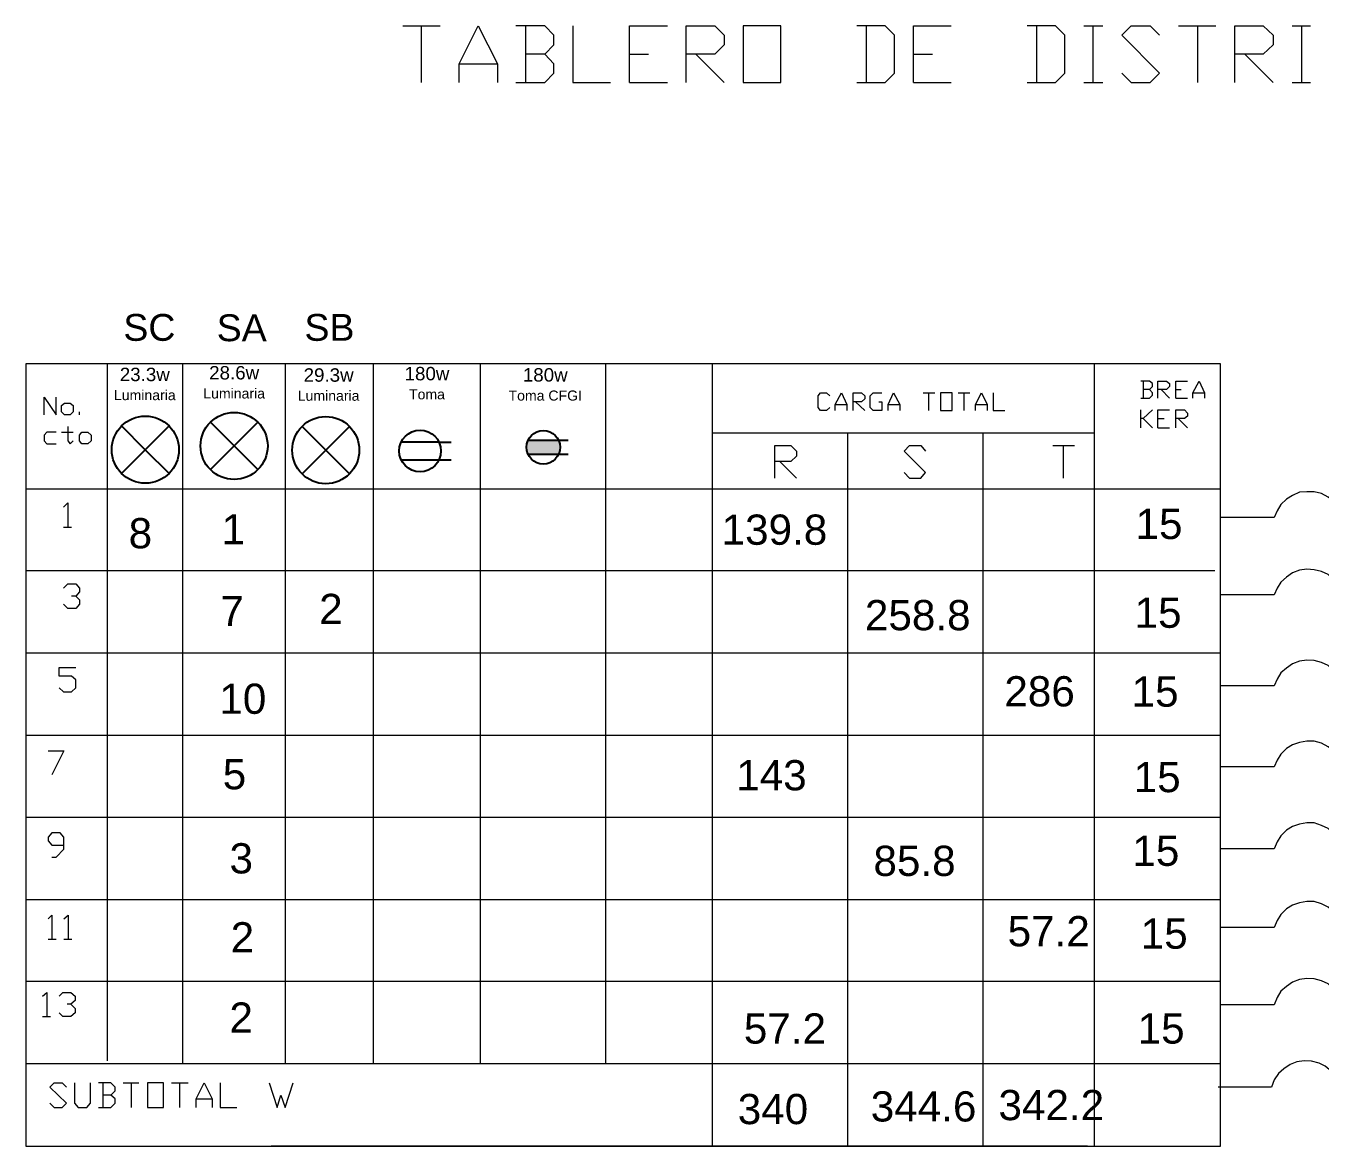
# Model space of a CAD drawing. Header units: metres. Extents: x 0 to 113, y -32 to 21.
# Drawn here: x 58.405 to 62.262, y -16.106 to -12.766 of the extents above; entities that cross this region are included whole.
import ezdxf

# ---------------------------------------------------------------- set-up
doc = ezdxf.new("R2010")
doc.units = ezdxf.units.M
doc.header["$LTSCALE"] = 0.5
for name, color, linetype in [('ENCHUFES', 5, 'Continuous'), ('LUMINARIA', 1, 'Continuous'), ('TABLA', 7, 'Continuous'), ('TUBERIA-TECHO-PARED', 7, 'Continuous')]:
    doc.layers.add(name, color=color, linetype=linetype)
doc.styles.get("Standard").update_dxf_attribs({"font": 'arial.ttf'})

# ---------------------------------------------------------------- blocks, each defined once
blk = doc.blocks.new('*U191')
at = {"layer": 'LUMINARIA'}
for q in [(-0.0707, 0.0707), (0.0707, 0.0707), (-0.0707, -0.0707), (0.0707, -0.0707)]:
    blk.add_line((0, 0), q, dxfattribs=at)
blk.add_circle((0, 0), 0.1, dxfattribs=at)
blk = doc.blocks.new('*U192')
at = {"layer": 'LUMINARIA'}
for q in [(-0.0707, 0.0707), (0.0707, 0.0707), (-0.0707, -0.0707), (0.0707, -0.0707)]:
    blk.add_line((0, 0), q, dxfattribs=at)
blk.add_circle((0, 0), 0.1, dxfattribs=at)
blk = doc.blocks.new('Tomacorriente de dos fases sin neutro (208v)')
at = {"layer": 'ENCHUFES'}
h = blk.add_hatch(color=256, dxfattribs=at)
h.dxf.hatch_style = 1
h.paths.add_polyline_path([(0.05, 0, 0.109518), (0.0453, 0.0211), (-0.0453, 0.0211, 0.109518), (-0.05, 0, 0.109518), (-0.0453, -0.0211), (0.0453, -0.0211, 0.109518)], flags=17)
h.paths.add_polyline_path([(0.0453, 0.0211), (-0.0453, 0.0211, 0.109518), (-0.05, 0, 0.109518), (-0.0453, -0.0211), (0.0453, -0.0211, 0.109518), (0.05, 0, 0.109518)], flags=17)
h = blk.add_hatch(color=256, dxfattribs=at)
h.dxf.hatch_style = 1
h.paths.add_polyline_path([(0.05, 0, 0.109518), (0.0453, 0.0211), (-0.0453, 0.0211, 0.109518), (-0.05, 0, 0.109518), (-0.0453, -0.0211), (0.0453, -0.0211, 0.109518)])
for p, q in [((-0.0453, 0.0211), (0.0743, 0.0211)), ((-0.0453, -0.0211), (0.0743, -0.0211))]:
    blk.add_line(p, q, dxfattribs=at)
blk.add_circle((0, 0), 0.05, dxfattribs=at)
blk = doc.blocks.new('Tomacorriente')
at = {"layer": 'ENCHUFES'}
for p, q in [((0.0563, 0.0263), (-0.0563, 0.0263)), ((0.0563, 0.0263), (0.0923, 0.0263)), ((-0.0563, -0.0263), (0.0563, -0.0263)), ((0.0563, -0.0263), (0.0923, -0.0263))]:
    blk.add_line(p, q, dxfattribs=at)
blk.add_circle((0, 0), 0.0621, dxfattribs=at)
blk = doc.blocks.new('*U197')
at = {"layer": 'LUMINARIA'}
for q in [(-0.0707, 0.0707), (0.0707, 0.0707), (-0.0707, -0.0707), (0.0707, -0.0707)]:
    blk.add_line((0, 0), q, dxfattribs=at)
blk.add_circle((0, 0), 0.1, dxfattribs=at)

msp = doc.modelspace()

# ---------------------------------------------------------------- linework, layer by layer
at = {"layer": 'TABLA', "color": 7, "linetype": 'Continuous', "lineweight": 18, "true_color": 0x000007}
for p, q in [((59.5283, -12.7663), (59.64, -12.7663)), ((59.5832, -12.7663), (59.5832, -12.9349)), ((59.8947, -12.7663), (59.8947, -12.9349)), ((60.9095, -12.7663), (60.9095, -12.9349)), ((61.417, -12.7663), (61.417, -12.9349)), ((61.558, -12.7663), (61.6148, -12.7663)), ((61.5855, -12.7663), (61.5855, -12.9349)), ((61.8402, -12.7663), (61.9519, -12.7663)), ((61.8969, -12.7663), (61.8969, -12.9349)), ((62.1791, -12.7663), (62.234, -12.7663)), ((62.2065, -12.7663), (62.2065, -12.9349)), ((59.6968, -12.8799), (59.8104, -12.8799)), ((60.2043, -12.8506), (60.2611, -12.8506)), ((60.4021, -12.8506), (60.4864, -12.9349)), ((61.0506, -12.8506), (61.1074, -12.8506)), ((62.038, -12.8506), (62.1223, -12.9349)), ((60.2043, -12.9349), (60.3178, -12.9349)), ((61.0506, -12.9349), (61.1624, -12.9349)), ((61.558, -12.9349), (61.6148, -12.9349)), ((62.1791, -12.9349), (62.234, -12.9349)), ((58.6471, -13.7739), (58.6471, -15.8513)), ((58.8725, -13.7739), (58.8725, -15.8604)), ((59.1784, -13.7739), (59.1784, -15.8604)), ((59.4404, -13.7739), (59.4404, -15.8604)), ((59.7591, -13.7739), (59.7591, -15.8604)), ((60.1325, -13.7739), (60.1325, -15.8604)), ((60.451, -13.7739), (60.451, -16.1059)), ((61.5892, -13.7739), (61.5892, -16.1059)), ((61.7351, -13.8252), (61.7351, -13.8765)), ((61.0793, -13.86), (61.1141, -13.86)), ((61.0958, -13.86), (61.0958, -13.9131)), ((61.1837, -13.86), (61.2185, -13.86)), ((61.2002, -13.86), (61.2002, -13.9131)), ((61.7883, -13.8508), (61.8139, -13.8765)), ((61.8322, -13.8508), (61.8487, -13.8508)), ((61.8322, -13.8765), (61.867, -13.8765)), ((61.8835, -13.86), (61.9183, -13.86)), ((58.5647, -13.9259), (58.5647, -13.9168)), ((60.8174, -13.8948), (60.8522, -13.8948)), ((60.8778, -13.8875), (60.9053, -13.9131)), ((60.9749, -13.8948), (61.0097, -13.8948)), ((61.235, -13.8948), (61.2698, -13.8948)), ((61.7278, -13.9644), (61.7278, -13.9113)), ((61.7351, -13.9369), (61.7626, -13.9644)), ((61.7791, -13.9369), (61.7974, -13.9369)), ((61.8396, -13.9369), (61.867, -13.9644)), ((58.5116, -13.9772), (58.5464, -13.9772)), ((60.451, -13.9791), (61.5892, -13.9791)), ((60.854, -13.9791), (60.854, -16.1059)), ((61.257, -13.9791), (61.257, -16.1059)), ((61.5892, -13.9791), (61.5892, -16.1059)), ((61.7791, -13.9644), (61.8139, -13.9644)), ((61.4659, -14.0175), (61.53, -14.0175)), ((61.497, -14.0175), (61.497, -14.1146)), ((60.6525, -14.0652), (60.702, -14.1146)), ((61.966, -14.1476), (58.4053, -14.1476)), ((62.1253, -14.2319), (61.966, -14.2319)), ((58.5171, -14.2612), (58.5409, -14.2612)), ((60.1325, -14.3912), (58.4053, -14.3912)), ((61.9486, -14.3912), (60.1325, -14.3912)), ((62.1253, -14.4627), (61.966, -14.4627)), ((60.1325, -14.6367), (58.4053, -14.6367)), ((61.9647, -14.6367), (60.1325, -14.6367)), ((62.1253, -14.7338), (61.966, -14.7338)), ((61.966, -14.8822), (58.4053, -14.8822)), ((62.1253, -14.9756), (61.966, -14.9756)), ((61.966, -15.1258), (58.4053, -15.1258)), ((62.1253, -15.2193), (61.966, -15.2193)), ((61.966, -15.3713), (58.4053, -15.3713)), ((62.1253, -15.4537), (61.966, -15.4537)), ((58.4713, -15.4886), (58.4951, -15.4886)), ((58.5189, -15.4886), (58.5427, -15.4886)), ((61.966, -15.615), (58.4053, -15.615)), ((62.1253, -15.6846), (61.966, -15.6846)), ((58.4548, -15.7194), (58.4786, -15.7194)), ((61.966, -15.8604), (58.4053, -15.8604)), ((58.6343, -15.9172), (58.6343, -15.9905)), ((58.6948, -15.9172), (58.7424, -15.9172)), ((58.7186, -15.9172), (58.7186, -15.9905)), ((58.8395, -15.9172), (58.889, -15.9172)), ((58.8633, -15.9172), (58.8633, -15.9905)), ((58.9128, -15.9648), (58.9604, -15.9648)), ((62.118, -15.93), (61.9586, -15.93)), ((61.569, -16.1059), (59.1363, -16.1059))]:
    msp.add_line(p, q, dxfattribs=at)
for points in [[(59.6968, -12.9349), (59.6968, -12.8799), (59.7536, -12.7663), (59.8104, -12.8799), (59.8104, -12.9349)], [(59.9515, -12.8506), (59.9789, -12.8231), (59.9789, -12.7938), (59.9515, -12.7663), (59.8654, -12.7663)], [(60.0357, -12.7663), (60.0357, -12.9349), (60.1475, -12.9349)], [(60.2043, -12.9349), (60.2043, -12.7663), (60.3178, -12.7663)], [(60.3728, -12.9349), (60.3728, -12.7663), (60.4589, -12.7663), (60.4864, -12.7938), (60.4864, -12.8231), (60.4589, -12.8506), (60.3728, -12.8506)], [(60.8821, -12.9349), (60.9663, -12.9349), (60.9938, -12.9074), (60.9938, -12.7938), (60.9663, -12.7663), (60.8821, -12.7663)], [(61.0506, -12.9349), (61.0506, -12.7663), (61.1624, -12.7663)], [(61.3895, -12.9349), (61.4738, -12.9349), (61.5013, -12.9074), (61.5013, -12.7938), (61.4738, -12.7663), (61.3895, -12.7663)], [(61.6716, -12.9074), (61.6991, -12.9349), (61.7559, -12.9349), (61.7834, -12.9074), (61.6716, -12.7938), (61.6991, -12.7663), (61.7559, -12.7663), (61.7834, -12.7938)], [(62.0087, -12.9349), (62.0087, -12.7663), (62.093, -12.7663), (62.1223, -12.7938), (62.1223, -12.8231), (62.093, -12.8506), (62.0087, -12.8506)], [(59.8654, -12.9349), (59.9515, -12.9349), (59.9789, -12.9074), (59.9789, -12.8799), (59.9515, -12.8506), (59.8947, -12.8506)], [(61.7535, -13.8508), (61.7626, -13.8417), (61.7626, -13.8325), (61.7535, -13.8252), (61.7278, -13.8252)], [(61.7791, -13.8765), (61.7791, -13.8252), (61.8048, -13.8252), (61.8139, -13.8325), (61.8139, -13.8417), (61.8048, -13.8508), (61.7791, -13.8508)], [(61.8322, -13.8765), (61.8322, -13.8252), (61.867, -13.8252)], [(61.8835, -13.8765), (61.8835, -13.86), (61.9019, -13.8252), (61.9183, -13.86), (61.9183, -13.8765)], [(58.4603, -13.9259), (58.4603, -13.8728), (58.4951, -13.9259), (58.4951, -13.8728)], [(60.8009, -13.9039), (60.7917, -13.9131), (60.7734, -13.9131), (60.7661, -13.9039), (60.7661, -13.8691), (60.7734, -13.86), (60.7917, -13.86), (60.8009, -13.8691)], [(60.8174, -13.9131), (60.8174, -13.8948), (60.8357, -13.86), (60.8522, -13.8948), (60.8522, -13.9131)], [(60.8705, -13.9131), (60.8705, -13.86), (60.8961, -13.86), (60.9053, -13.8691), (60.9053, -13.8783), (60.8961, -13.8875), (60.8705, -13.8875)], [(60.9474, -13.8875), (60.9566, -13.8875), (60.9566, -13.9131), (60.9309, -13.9131), (60.9218, -13.9039), (60.9218, -13.8691), (60.9309, -13.86), (60.9566, -13.86)], [(60.9749, -13.9131), (60.9749, -13.8948), (60.9914, -13.86), (61.0097, -13.8948), (61.0097, -13.9131)], [(61.235, -13.9131), (61.235, -13.8948), (61.2534, -13.86), (61.2698, -13.8948), (61.2698, -13.9131)], [(61.2882, -13.86), (61.2882, -13.9131), (61.323, -13.9131)], [(61.7278, -13.8765), (61.7535, -13.8765), (61.7626, -13.8673), (61.7626, -13.86), (61.7535, -13.8508), (61.7351, -13.8508)], [(61.7626, -13.9113), (61.7351, -13.9369), (61.7278, -13.9369)], [(61.7791, -13.9644), (61.7791, -13.9113), (61.8139, -13.9113)], [(61.8322, -13.9644), (61.8322, -13.9113), (61.8579, -13.9113), (61.867, -13.9204), (61.867, -13.9296), (61.8579, -13.9369), (61.8322, -13.9369)], [(58.5299, -13.9607), (58.5299, -14.0029), (58.5372, -14.012), (58.5464, -14.0029)], [(58.4951, -13.9772), (58.4676, -13.9772), (58.4603, -13.9864), (58.4603, -14.0029), (58.4676, -14.012), (58.4951, -14.012)], [(60.6378, -14.1146), (60.6378, -14.0175), (60.6855, -14.0175), (60.702, -14.034), (60.702, -14.0487), (60.6855, -14.0652), (60.6378, -14.0652)], [(61.0225, -14.0981), (61.039, -14.1146), (61.072, -14.1146), (61.0867, -14.0981), (61.0225, -14.034), (61.039, -14.0175), (61.072, -14.0175), (61.0867, -14.034)], [(62.3177, -14.2025), (62.303, -14.1842), (62.2866, -14.1714), (62.2664, -14.1604), (62.2444, -14.1549), (62.2224, -14.1549), (62.2005, -14.1568), (62.1803, -14.1659), (62.162, -14.1769), (62.1455, -14.1934), (62.1345, -14.2117), (62.1253, -14.2319)], [(58.5171, -14.2007), (58.5299, -14.1879), (58.5299, -14.2612)], [(62.3177, -14.4334), (62.303, -14.4169), (62.2866, -14.4022), (62.2664, -14.3931), (62.2444, -14.3876), (62.2224, -14.3857), (62.2005, -14.3894), (62.1803, -14.3967), (62.162, -14.4096), (62.1455, -14.4242), (62.1345, -14.4425), (62.1253, -14.4627)], [(58.5171, -14.4425), (58.5299, -14.4297), (58.5537, -14.4297), (58.5647, -14.4425), (58.5647, -14.4535), (58.5537, -14.4663), (58.5409, -14.4663)], [(58.5537, -14.4663), (58.5647, -14.4773), (58.5647, -14.4902), (58.5537, -14.503), (58.5299, -14.503), (58.5171, -14.4902)], [(62.3177, -14.7045), (62.303, -14.688), (62.2866, -14.6734), (62.2664, -14.6642), (62.2444, -14.6587), (62.2224, -14.6569), (62.2005, -14.6605), (62.1803, -14.6679), (62.162, -14.6807), (62.1455, -14.6953), (62.1345, -14.7137), (62.1253, -14.7338)], [(58.5043, -14.7393), (58.5171, -14.7521), (58.5409, -14.7521), (58.5537, -14.7393), (58.5537, -14.7155), (58.5409, -14.7045), (58.5043, -14.7045), (58.5043, -14.6788), (58.5537, -14.6788)], [(62.3177, -14.9463), (62.303, -14.928), (62.2866, -14.9152), (62.2664, -14.9042), (62.2444, -14.8987), (62.2224, -14.8987), (62.2005, -14.9023), (62.1803, -14.9097), (62.162, -14.9207), (62.1455, -14.9371), (62.1345, -14.9555), (62.1253, -14.9756)], [(58.4713, -14.928), (58.5189, -14.928), (58.4823, -14.9994)], [(62.3177, -15.1899), (62.303, -15.1735), (62.2866, -15.1588), (62.2664, -15.1496), (62.2444, -15.1423), (62.2224, -15.1423), (62.2005, -15.146), (62.1803, -15.1533), (62.162, -15.1643), (62.1455, -15.1808), (62.1345, -15.1991), (62.1253, -15.2193)], [(58.4823, -15.2449), (58.4951, -15.2449), (58.5189, -15.2211), (58.5189, -15.1845), (58.5079, -15.1716), (58.4823, -15.1716), (58.4713, -15.1845), (58.4713, -15.1954), (58.4823, -15.2083), (58.5189, -15.2083)], [(62.3177, -15.4244), (62.303, -15.4079), (62.2866, -15.3933), (62.2664, -15.3841), (62.2444, -15.3768), (62.2224, -15.3768), (62.2005, -15.3805), (62.1803, -15.3878), (62.162, -15.3988), (62.1455, -15.4153), (62.1345, -15.4336), (62.1253, -15.4537)], [(58.4713, -15.4281), (58.4823, -15.4171), (58.4823, -15.4886)], [(58.5189, -15.4281), (58.5317, -15.4171), (58.5317, -15.4886)], [(62.3177, -15.6534), (62.303, -15.6369), (62.2866, -15.6223), (62.2664, -15.6131), (62.2444, -15.6076), (62.2224, -15.6058), (62.2005, -15.6095), (62.1803, -15.6168), (62.162, -15.6296), (62.1455, -15.6443), (62.1345, -15.6626), (62.1253, -15.6846)], [(58.4548, -15.6589), (58.4676, -15.6479), (58.4676, -15.7194)], [(58.5043, -15.6589), (58.5152, -15.6479), (58.5391, -15.6479), (58.5519, -15.6589), (58.5519, -15.6717), (58.5391, -15.6827), (58.5281, -15.6827)], [(58.5391, -15.6827), (58.5519, -15.6956), (58.5519, -15.7084), (58.5391, -15.7194), (58.5152, -15.7194), (58.5043, -15.7084)], [(62.3085, -15.8989), (62.2957, -15.8824), (62.2774, -15.8678), (62.2591, -15.8586), (62.2371, -15.8531), (62.2151, -15.8513), (62.1931, -15.8549), (62.173, -15.8623), (62.1547, -15.8751), (62.1382, -15.8897), (62.1253, -15.9081), (62.118, -15.93)], [(58.4768, -15.9777), (58.4896, -15.9905), (58.5134, -15.9905), (58.5262, -15.9777), (58.4768, -15.93), (58.4896, -15.9172), (58.5134, -15.9172), (58.5262, -15.93)], [(58.55, -15.9172), (58.55, -15.9777), (58.561, -15.9905), (58.5867, -15.9905), (58.5977, -15.9777), (58.5977, -15.9172)], [(58.6581, -15.9539), (58.671, -15.941), (58.671, -15.93), (58.6581, -15.9172), (58.6215, -15.9172)], [(58.9128, -15.9905), (58.9128, -15.9648), (58.9366, -15.9172), (58.9604, -15.9648), (58.9604, -15.9905)], [(58.9842, -15.9172), (58.9842, -15.9905), (59.0337, -15.9905)], [(59.1308, -15.9172), (59.1546, -15.9905), (59.1656, -15.9539), (59.1784, -15.9905), (59.2022, -15.9172)], [(58.6215, -15.9905), (58.6581, -15.9905), (58.671, -15.9777), (58.671, -15.9648), (58.6581, -15.9539), (58.6343, -15.9539)]]:
    msp.add_lwpolyline(points, dxfattribs=at)
for points in [[(60.5432, -12.9349), (60.6549, -12.9349), (60.6549, -12.7663), (60.5432, -12.7663)], [(58.4053, -16.1059), (61.966, -16.1059), (61.966, -13.7739), (58.4053, -13.7739)], [(61.1306, -13.9131), (61.1654, -13.9131), (61.1654, -13.86), (61.1306, -13.86)], [(58.5372, -13.9259), (58.5207, -13.9259), (58.5116, -13.9168), (58.5116, -13.8985), (58.5207, -13.8911), (58.5372, -13.8911), (58.5464, -13.8985), (58.5464, -13.9168)], [(58.5903, -14.012), (58.572, -14.012), (58.5647, -14.0029), (58.5647, -13.9864), (58.572, -13.9772), (58.5903, -13.9772), (58.5995, -13.9864), (58.5995, -14.0029)], [(58.768, -15.9905), (58.8157, -15.9905), (58.8157, -15.9172), (58.768, -15.9172)]]:
    msp.add_lwpolyline(points, close=True, dxfattribs=at)

# ---------------------------------------------------------------- block references
at = {"layer": 'ENCHUFES'}
msp.add_blockref('Tomacorriente', (59.5801, -14.0335), dxfattribs=at)
at = {"layer": 'ENCHUFES', "xscale": 0.9995713856903278, "yscale": 0.9995713856903278, "zscale": 0.9995713856903278}
msp.add_blockref('Tomacorriente de dos fases sin neutro (208v)', (59.9475, -14.0225, 2.924), dxfattribs=at)
at = {"layer": 'TABLA'}
for name, p in [('*U192', (59.0259, -14.0186)), ('*U191', (58.7613, -14.0298)), ('*U197', (59.299, -14.0311))]:
    msp.add_blockref(name, p, dxfattribs=at)

# ---------------------------------------------------------------- texts
at = {"layer": 'TABLA', "ltscale": 0.5, "char_height": 0.08, "attachment_point": 1}
for s, insert in [('SC', (58.6958, -13.6252, 5.924)), ('SA', (58.974, -13.6263, 5.932)), ('SB', (59.2355, -13.6252, 5.932))]:
    msp.add_mtext_dynamic_manual_height_columns(s, width=0.134751, gutter_width=12.5, heights=[0], dxfattribs=dict(at, insert=insert))
at = {"layer": 'TABLA', "attachment_point": 1}
for s, width, gutter_width, insert, char_height in [('\\pxqc;23.3w\\P{\\H0.75x;Luminaria}', 0.225325, 12.5, (58.6471, -13.7854), 0.04), ('\\pxqc;28.6w\\P{\\H0.75x;Luminaria}', 0.225325, 12.5, (58.9134, -13.7804), 0.04), ('\\pxqc;29.3w\\P{\\H0.75x;Luminaria}', 0.225325, 12.5, (59.1949, -13.7872), 0.04), ('\\pxqc;180w\\P{\\H0.75x;Toma}', 0.225325, 12.5, (59.488, -13.783), 0.04), ('\\pxqc;180w\\P{\\H0.75x;Toma CFGI}', 0.225325, 12.5, (59.8405, -13.7867), 0.04), ('8', 0.005066, 0.4505, (58.7115, -14.2337), 0.0901), ('1', 0.005066, 0.4505, (58.9886, -14.2221), 0.0901), ('15', 0.090104, 0.4505, (61.7123, -14.206), 0.0901), ('2', 0.005066, 0.4505, (59.2793, -14.4595), 0.0901), ('7', 0.005066, 0.4505, (58.9852, -14.4657), 0.0901), ('15', 0.090104, 0.4505, (61.7095, -14.4706), 0.0901), ('10', 0.005066, 0.4505, (58.9819, -14.7271), 0.0901), ('15', 0.090104, 0.4505, (61.7006, -14.7059), 0.0901), ('5', 0.005066, 0.4505, (58.992, -14.952), 0.0901), ('15', 0.090104, 0.4505, (61.7069, -14.9606), 0.0901), ('15', 0.090104, 0.4505, (61.7029, -15.1803), 0.0901), ('3', 0.005066, 0.4505, (59.0122, -15.2029), 0.0901), ('15', 0.090104, 0.4505, (61.7278, -15.4273), 0.0901), ('2', 0.005066, 0.4505, (59.0156, -15.4384), 0.0901), ('2', 0.005066, 0.4505, (59.012, -15.6776), 0.0901), ('15', 0.090104, 0.4505, (61.7187, -15.7101), 0.0901), ('340', 0.090104, 0.4505, (60.5268, -15.9503), 0.0901), ('344.6', 0.090104, 0.4505, (60.9232, -15.9424), 0.0901), ('342.2', 0.090104, 0.4505, (61.3038, -15.9384), 0.0901)]:
    msp.add_mtext_dynamic_manual_height_columns(s, width=width, gutter_width=gutter_width, heights=[0], dxfattribs=dict(at, insert=insert, char_height=char_height))
at = {"layer": 'TUBERIA-TECHO-PARED', "char_height": 0.0901, "attachment_point": 1}
for s, insert, width in [('139.8', (60.4787, -14.2231), 0.310545), ('258.8', (60.9058, -14.4779), 0.321065), ('286', (61.3214, -14.705), 0.21058), ('143', (60.5223, -14.9551), 0.200125), ('85.8', (60.9312, -15.2104), 0.246074), ('57.2', (61.3311, -15.4201), 0.244783), ('57.2', (60.545, -15.7102), 0.244783)]:
    msp.add_mtext(s, dxfattribs=dict(at, insert=insert, width=width))

doc.saveas('drawing.dxf')
